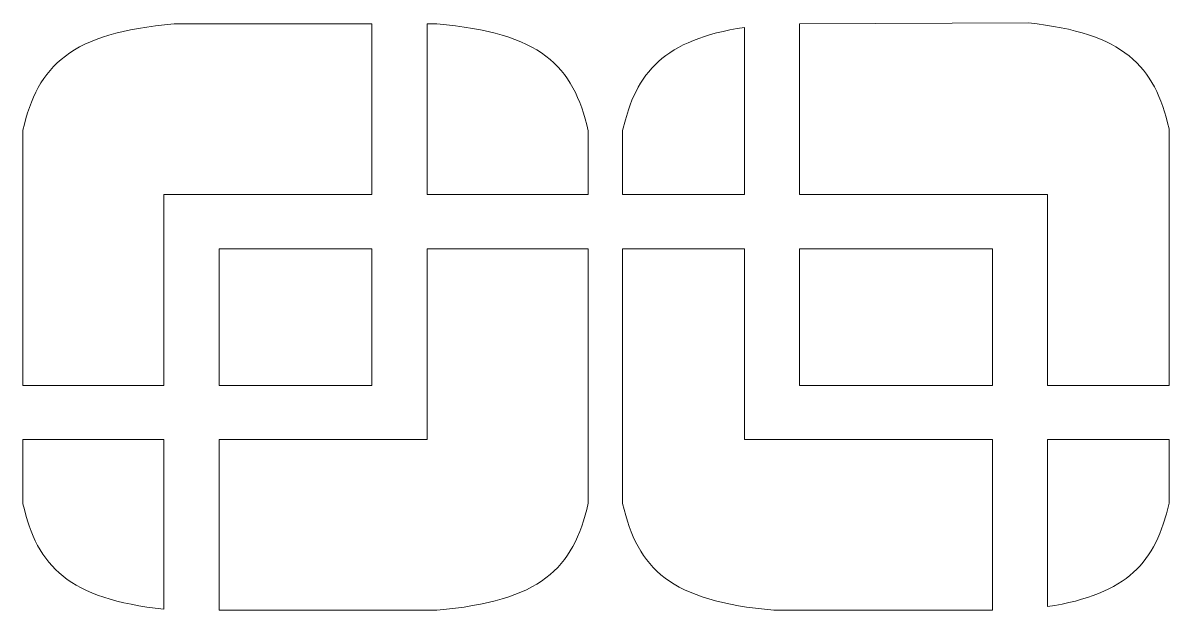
# Model space of a CAD drawing. Header units: millimetres. Extents: x -1200 to 1200, y -590 to 590.
# Drawn here: x -731 to -163, y -299 to -8 of the extents above; entities that cross this region are included whole.
import ezdxf

# ---------------------------------------------------------------- set-up
doc = ezdxf.new("R2010")
doc.units = ezdxf.units.MM
doc.header["$MEASUREMENT"] = 0
doc.layers.add('Layer 1', color=7, linetype='Continuous')

msp = doc.modelspace()

# ---------------------------------------------------------------- linework, layer by layer
at = {"layer": 'Layer 1', "color": 250, "lineweight": 20}
for points, knots in [([(-731.4806, -187.7579), (-731.4806, -187.7579), (-731.4806, -61.0285), (-731.4806, -61.0285), (-731.4806, -61.0285), (-730.7536, -58.0522), (-730.7536, -58.0522), (-730.7536, -58.0522), (-730.0032, -55.148), (-730.0032, -55.148), (-730.0032, -55.148), (-729.1355, -52.3638), (-729.1355, -52.3638), (-729.1355, -52.3638), (-728.2209, -49.6516), (-728.2209, -49.6516), (-728.2209, -49.6516), (-727.236, -47.0354), (-727.236, -47.0354), (-727.236, -47.0354), (-726.1807, -44.5152), (-726.1807, -44.5152), (-726.1807, -44.5152), (-725.0551, -42.091), (-725.0551, -42.091), (-725.0551, -42.091), (-723.8356, -39.7389), (-723.8356, -39.7389), (-723.8356, -39.7389), (-722.5224, -37.4827), (-722.5224, -37.4827), (-722.5224, -37.4827), (-721.1153, -35.3225), (-721.1153, -35.3225), (-721.1153, -35.3225), (-719.6145, -33.2584), (-719.6145, -33.2584), (-719.6145, -33.2584), (-717.9964, -31.2662), (-717.9964, -31.2662), (-717.9964, -31.2662), (-716.2844, -29.3461), (-716.2844, -29.3461), (-716.2844, -29.3461), (-714.4319, -27.522), (-714.4319, -27.522), (-714.4319, -27.522), (-712.4854, -25.7938), (-712.4854, -25.7938), (-712.4854, -25.7938), (-710.3983, -24.1377), (-710.3983, -24.1377), (-710.3983, -24.1377), (-708.1939, -22.5536), (-708.1939, -22.5536), (-708.1939, -22.5536), (-705.8723, -21.0655), (-705.8723, -21.0655), (-705.8723, -21.0655), (-703.3865, -19.6494), (-703.3865, -19.6494), (-703.3865, -19.6494), (-700.76, -18.3293), (-700.76, -18.3293), (-700.76, -18.3293), (-697.9928, -17.0572), (-697.9928, -17.0572), (-697.9928, -17.0572), (-695.0849, -15.8811), (-695.0849, -15.8811), (-695.0849, -15.8811), (-691.9895, -14.825), (-691.9895, -14.825), (-691.9895, -14.825), (-688.7532, -13.7689), (-688.7532, -13.7689), (-688.7532, -13.7689), (-685.3529, -12.8088), (-685.3529, -12.8088), (-685.3529, -12.8088), (-681.7649, -11.9448), (-681.7649, -11.9448), (-681.7649, -11.9448), (-678.0128, -11.1527), (-678.0128, -11.1527), (-678.0128, -11.1527), (-674.073, -10.4087), (-674.073, -10.4087), (-674.073, -10.4087), (-669.9692, -9.7606), (-669.9692, -9.7606), (-669.9692, -9.7606), (-665.6542, -9.1846), (-665.6542, -9.1846), (-665.6542, -9.1846), (-661.1282, -8.6566), (-661.1282, -8.6566), (-661.1282, -8.6566), (-656.4381, -8.2245), (-656.4381, -8.2245), (-656.4381, -8.2245), (-558.2731, -8.2245), (-558.2731, -8.2245), (-558.2731, -8.2245), (-558.2731, -92.9268), (-558.2731, -92.9268), (-558.2731, -92.9268), (-661.48, -92.9268), (-661.48, -92.9268), (-661.48, -92.9268), (-661.48, -187.7579), (-661.48, -187.7579), (-661.48, -187.7579), (-731.4806, -187.7579), (-731.4806, -187.7579)], [0, 0, 0, 0, 0.02631579, 0.02631579, 0.02631579, 0.05263158, 0.05263158, 0.05263158, 0.07894737, 0.07894737, 0.07894737, 0.10526316, 0.10526316, 0.10526316, 0.13157895, 0.13157895, 0.13157895, 0.15789474, 0.15789474, 0.15789474, 0.18421053, 0.18421053, 0.18421053, 0.21052632, 0.21052632, 0.21052632, 0.23684211, 0.23684211, 0.23684211, 0.26315789, 0.26315789, 0.26315789, 0.28947368, 0.28947368, 0.28947368, 0.31578947, 0.31578947, 0.31578947, 0.34210526, 0.34210526, 0.34210526, 0.36842105, 0.36842105, 0.36842105, 0.39473684, 0.39473684, 0.39473684, 0.42105263, 0.42105263, 0.42105263, 0.44736842, 0.44736842, 0.44736842, 0.47368421, 0.47368421, 0.47368421, 0.5, 0.5, 0.5, 0.52631579, 0.52631579, 0.52631579, 0.55263158, 0.55263158, 0.55263158, 0.57894737, 0.57894737, 0.57894737, 0.60526316, 0.60526316, 0.60526316, 0.63157895, 0.63157895, 0.63157895, 0.65789474, 0.65789474, 0.65789474, 0.68421053, 0.68421053, 0.68421053, 0.71052632, 0.71052632, 0.71052632, 0.73684211, 0.73684211, 0.73684211, 0.76315789, 0.76315789, 0.76315789, 0.78947368, 0.78947368, 0.78947368, 0.81578947, 0.81578947, 0.81578947, 0.84210526, 0.84210526, 0.84210526, 0.86842105, 0.86842105, 0.86842105, 0.89473684, 0.89473684, 0.89473684, 0.92105263, 0.92105263, 0.92105263, 0.94736842, 0.94736842, 0.94736842, 0.97368421, 0.97368421, 0.97368421, 1, 1, 1, 1]), ([(-525.9579, -8.2245), (-525.9579, -8.2245), (-521.2443, -8.6566), (-521.2443, -8.6566), (-521.2443, -8.6566), (-516.7183, -9.1846), (-516.7183, -9.1846), (-516.7183, -9.1846), (-512.4033, -9.7606), (-512.4033, -9.7606), (-512.4033, -9.7606), (-508.276, -10.4327), (-508.276, -10.4327), (-508.276, -10.4327), (-504.3128, -11.1527), (-504.3128, -11.1527), (-504.3128, -11.1527), (-500.5607, -11.9448), (-500.5607, -11.9448), (-500.5607, -11.9448), (-496.9727, -12.8328), (-496.9727, -12.8328), (-496.9727, -12.8328), (-493.5724, -13.7929), (-493.5724, -13.7929), (-493.5724, -13.7929), (-490.3127, -14.825), (-490.3127, -14.825), (-490.3127, -14.825), (-487.2406, -15.9291), (-487.2406, -15.9291), (-487.2406, -15.9291), (-484.3093, -17.1052), (-484.3093, -17.1052), (-484.3093, -17.1052), (-481.5421, -18.3533), (-481.5421, -18.3533), (-481.5421, -18.3533), (-478.9157, -19.6974), (-478.9157, -19.6974), (-478.9157, -19.6974), (-476.4298, -21.1135), (-476.4298, -21.1135), (-476.4298, -21.1135), (-474.1082, -22.6256), (-474.1082, -22.6256), (-474.1082, -22.6256), (-471.9038, -24.1857), (-471.9038, -24.1857), (-471.9038, -24.1857), (-469.8168, -25.8658), (-469.8168, -25.8658), (-469.8168, -25.8658), (-467.8703, -27.594), (-467.8703, -27.594), (-467.8703, -27.594), (-466.0177, -29.4421), (-466.0177, -29.4421), (-466.0177, -29.4421), (-464.3058, -31.3622), (-464.3058, -31.3622), (-464.3058, -31.3622), (-462.6877, -33.3544), (-462.6877, -33.3544), (-462.6877, -33.3544), (-461.1868, -35.4425), (-461.1868, -35.4425), (-461.1868, -35.4425), (-459.7798, -37.6267), (-459.7798, -37.6267), (-459.7798, -37.6267), (-458.4665, -39.8829), (-458.4665, -39.8829), (-458.4665, -39.8829), (-457.2471, -42.2351), (-457.2471, -42.2351), (-457.2471, -42.2351), (-456.1214, -44.6833), (-456.1214, -44.6833), (-456.1214, -44.6833), (-455.0662, -47.2034), (-455.0662, -47.2034), (-455.0662, -47.2034), (-454.1047, -49.8436), (-454.1047, -49.8436), (-454.1047, -49.8436), (-453.1901, -52.5558), (-453.1901, -52.5558), (-453.1901, -52.5558), (-452.3459, -55.364), (-452.3459, -55.364), (-452.3459, -55.364), (-451.572, -58.2683), (-451.572, -58.2683), (-451.572, -58.2683), (-450.845, -61.2685), (-450.845, -61.2685), (-450.845, -61.2685), (-450.845, -92.9268), (-450.845, -92.9268), (-450.845, -92.9268), (-530.8591, -92.9268), (-530.8591, -92.9268), (-530.8591, -92.9268), (-530.8591, -8.2245), (-530.8591, -8.2245), (-530.8591, -8.2245), (-525.9579, -8.2245), (-525.9579, -8.2245)], [0, 0, 0, 0, 0.02777778, 0.02777778, 0.02777778, 0.05555556, 0.05555556, 0.05555556, 0.08333333, 0.08333333, 0.08333333, 0.11111111, 0.11111111, 0.11111111, 0.13888889, 0.13888889, 0.13888889, 0.16666667, 0.16666667, 0.16666667, 0.19444444, 0.19444444, 0.19444444, 0.22222222, 0.22222222, 0.22222222, 0.25, 0.25, 0.25, 0.27777778, 0.27777778, 0.27777778, 0.30555556, 0.30555556, 0.30555556, 0.33333333, 0.33333333, 0.33333333, 0.36111111, 0.36111111, 0.36111111, 0.38888889, 0.38888889, 0.38888889, 0.41666667, 0.41666667, 0.41666667, 0.44444444, 0.44444444, 0.44444444, 0.47222222, 0.47222222, 0.47222222, 0.5, 0.5, 0.5, 0.52777778, 0.52777778, 0.52777778, 0.55555556, 0.55555556, 0.55555556, 0.58333333, 0.58333333, 0.58333333, 0.61111111, 0.61111111, 0.61111111, 0.63888889, 0.63888889, 0.63888889, 0.66666667, 0.66666667, 0.66666667, 0.69444444, 0.69444444, 0.69444444, 0.72222222, 0.72222222, 0.72222222, 0.75, 0.75, 0.75, 0.77777778, 0.77777778, 0.77777778, 0.80555556, 0.80555556, 0.80555556, 0.83333333, 0.83333333, 0.83333333, 0.86111111, 0.86111111, 0.86111111, 0.88888889, 0.88888889, 0.88888889, 0.91666667, 0.91666667, 0.91666667, 0.94444444, 0.94444444, 0.94444444, 0.97222222, 0.97222222, 0.97222222, 1, 1, 1, 1]), ([(-433.7728, -92.9268), (-433.7728, -92.9268), (-433.7728, -61.1005), (-433.7728, -61.1005), (-433.7728, -61.1005), (-432.4362, -55.7961), (-432.4362, -55.7961), (-432.4362, -55.7961), (-430.9119, -50.8277), (-430.9119, -50.8277), (-430.9119, -50.8277), (-430.0442, -48.4275), (-430.0442, -48.4275), (-430.0442, -48.4275), (-429.1531, -46.0994), (-429.1531, -46.0994), (-429.1531, -46.0994), (-428.1682, -43.8672), (-428.1682, -43.8672), (-428.1682, -43.8672), (-427.1363, -41.707), (-427.1363, -41.707), (-427.1363, -41.707), (-426.0341, -39.5949), (-426.0341, -39.5949), (-426.0341, -39.5949), (-424.8381, -37.5787), (-424.8381, -37.5787), (-424.8381, -37.5787), (-423.5718, -35.6346), (-423.5718, -35.6346), (-423.5718, -35.6346), (-422.2351, -33.7384), (-422.2351, -33.7384), (-422.2351, -33.7384), (-420.828, -31.9383), (-420.828, -31.9383), (-420.828, -31.9383), (-419.3038, -30.1861), (-419.3038, -30.1861), (-419.3038, -30.1861), (-417.7091, -28.506), (-417.7091, -28.506), (-417.7091, -28.506), (-416.0206, -26.8979), (-416.0206, -26.8979), (-416.0206, -26.8979), (-414.2384, -25.3618), (-414.2384, -25.3618), (-414.2384, -25.3618), (-412.3389, -23.8977), (-412.3389, -23.8977), (-412.3389, -23.8977), (-410.3455, -22.4816), (-410.3455, -22.4816), (-410.3455, -22.4816), (-408.235, -21.1375), (-408.235, -21.1375), (-408.235, -21.1375), (-406.0306, -19.8654), (-406.0306, -19.8654), (-406.0306, -19.8654), (-403.6855, -18.6413), (-403.6855, -18.6413), (-403.6855, -18.6413), (-401.2466, -17.5132), (-401.2466, -17.5132), (-401.2466, -17.5132), (-398.6671, -16.4091), (-398.6671, -16.4091), (-398.6671, -16.4091), (-395.9936, -15.4011), (-395.9936, -15.4011), (-395.9936, -15.4011), (-393.1561, -14.441), (-393.1561, -14.441), (-393.1561, -14.441), (-390.2013, -13.5289), (-390.2013, -13.5289), (-390.2013, -13.5289), (-387.1058, -12.6888), (-387.1058, -12.6888), (-387.1058, -12.6888), (-383.8931, -11.9208), (-383.8931, -11.9208), (-383.8931, -11.9208), (-380.5161, -11.2007), (-380.5161, -11.2007), (-380.5161, -11.2007), (-376.9985, -10.5287), (-376.9985, -10.5287), (-376.9985, -10.5287), (-373.3168, -9.9286), (-373.3168, -9.9286), (-373.3168, -9.9286), (-373.3168, -92.9268), (-373.3168, -92.9268), (-373.3168, -92.9268), (-433.7728, -92.9268), (-433.7728, -92.9268)], [0, 0, 0, 0, 0.03030303, 0.03030303, 0.03030303, 0.06060606, 0.06060606, 0.06060606, 0.09090909, 0.09090909, 0.09090909, 0.12121212, 0.12121212, 0.12121212, 0.15151515, 0.15151515, 0.15151515, 0.18181818, 0.18181818, 0.18181818, 0.21212121, 0.21212121, 0.21212121, 0.24242424, 0.24242424, 0.24242424, 0.27272727, 0.27272727, 0.27272727, 0.3030303, 0.3030303, 0.3030303, 0.33333333, 0.33333333, 0.33333333, 0.36363636, 0.36363636, 0.36363636, 0.39393939, 0.39393939, 0.39393939, 0.42424242, 0.42424242, 0.42424242, 0.45454545, 0.45454545, 0.45454545, 0.48484848, 0.48484848, 0.48484848, 0.51515152, 0.51515152, 0.51515152, 0.54545455, 0.54545455, 0.54545455, 0.57575758, 0.57575758, 0.57575758, 0.60606061, 0.60606061, 0.60606061, 0.63636364, 0.63636364, 0.63636364, 0.66666667, 0.66666667, 0.66666667, 0.6969697, 0.6969697, 0.6969697, 0.72727273, 0.72727273, 0.72727273, 0.75757576, 0.75757576, 0.75757576, 0.78787879, 0.78787879, 0.78787879, 0.81818182, 0.81818182, 0.81818182, 0.84848485, 0.84848485, 0.84848485, 0.87878788, 0.87878788, 0.87878788, 0.90909091, 0.90909091, 0.90909091, 0.93939394, 0.93939394, 0.93939394, 0.96969697, 0.96969697, 0.96969697, 1, 1, 1, 1]), ([(-232.3307, -7.6965), (-232.3307, -7.6965), (-227.9923, -8.2005), (-227.9923, -8.2005), (-227.9923, -8.2005), (-223.818, -8.7766), (-223.818, -8.7766), (-223.818, -8.7766), (-219.8548, -9.4246), (-219.8548, -9.4246), (-219.8548, -9.4246), (-216.0558, -10.1207), (-216.0558, -10.1207), (-216.0558, -10.1207), (-212.4209, -10.8887), (-212.4209, -10.8887), (-212.4209, -10.8887), (-208.9502, -11.7288), (-208.9502, -11.7288), (-208.9502, -11.7288), (-205.6202, -12.6409), (-205.6202, -12.6409), (-205.6202, -12.6409), (-202.4778, -13.6249), (-202.4778, -13.6249), (-202.4778, -13.6249), (-199.4761, -14.681), (-199.4761, -14.681), (-199.4761, -14.681), (-196.6151, -15.8091), (-196.6151, -15.8091), (-196.6151, -15.8091), (-193.9183, -17.0092), (-193.9183, -17.0092), (-193.9183, -17.0092), (-191.3387, -18.2813), (-191.3387, -18.2813), (-191.3387, -18.2813), (-188.8998, -19.6253), (-188.8998, -19.6253), (-188.8998, -19.6253), (-186.6016, -21.0415), (-186.6016, -21.0415), (-186.6016, -21.0415), (-184.4207, -22.5296), (-184.4207, -22.5296), (-184.4207, -22.5296), (-182.3805, -24.1137), (-182.3805, -24.1137), (-182.3805, -24.1137), (-180.4341, -25.7458), (-180.4341, -25.7458), (-180.4341, -25.7458), (-178.6049, -27.474), (-178.6049, -27.474), (-178.6049, -27.474), (-176.893, -29.2741), (-176.893, -29.2741), (-176.893, -29.2741), (-175.2749, -31.1703), (-175.2749, -31.1703), (-175.2749, -31.1703), (-173.7506, -33.1384), (-173.7506, -33.1384), (-173.7506, -33.1384), (-172.3436, -35.1785), (-172.3436, -35.1785), (-172.3436, -35.1785), (-171.0303, -37.2907), (-171.0303, -37.2907), (-171.0303, -37.2907), (-169.7874, -39.5229), (-169.7874, -39.5229), (-169.7874, -39.5229), (-168.6383, -41.827), (-168.6383, -41.827), (-168.6383, -41.827), (-167.5596, -44.1792), (-167.5596, -44.1792), (-167.5596, -44.1792), (-166.5512, -46.6514), (-166.5512, -46.6514), (-166.5512, -46.6514), (-165.6131, -49.1956), (-165.6131, -49.1956), (-165.6131, -49.1956), (-164.769, -51.8358), (-164.769, -51.8358), (-164.769, -51.8358), (-163.9482, -54.548), (-163.9482, -54.548), (-163.9482, -54.548), (-163.2212, -57.3562), (-163.2212, -57.3562), (-163.2212, -57.3562), (-162.5177, -60.2604), (-162.5177, -60.2604), (-162.5177, -60.2604), (-162.5177, -99.7673), (-162.5177, -99.7673), (-162.5177, -99.7673), (-162.5177, -187.7579), (-162.5177, -187.7579), (-162.5177, -187.7579), (-222.8331, -187.7579), (-222.8331, -187.7579), (-222.8331, -187.7579), (-222.8331, -92.9268), (-222.8331, -92.9268), (-222.8331, -92.9268), (-345.9028, -92.9268), (-345.9028, -92.9268), (-345.9028, -92.9268), (-345.9028, -8.2245), (-345.9028, -8.2245), (-345.9028, -8.2245), (-232.3307, -7.6965), (-232.3307, -7.6965)], [0, 0, 0, 0, 0.02564103, 0.02564103, 0.02564103, 0.05128205, 0.05128205, 0.05128205, 0.07692308, 0.07692308, 0.07692308, 0.1025641, 0.1025641, 0.1025641, 0.12820513, 0.12820513, 0.12820513, 0.15384615, 0.15384615, 0.15384615, 0.17948718, 0.17948718, 0.17948718, 0.20512821, 0.20512821, 0.20512821, 0.23076923, 0.23076923, 0.23076923, 0.25641026, 0.25641026, 0.25641026, 0.28205128, 0.28205128, 0.28205128, 0.30769231, 0.30769231, 0.30769231, 0.33333333, 0.33333333, 0.33333333, 0.35897436, 0.35897436, 0.35897436, 0.38461538, 0.38461538, 0.38461538, 0.41025641, 0.41025641, 0.41025641, 0.43589744, 0.43589744, 0.43589744, 0.46153846, 0.46153846, 0.46153846, 0.48717949, 0.48717949, 0.48717949, 0.51282051, 0.51282051, 0.51282051, 0.53846154, 0.53846154, 0.53846154, 0.56410256, 0.56410256, 0.56410256, 0.58974359, 0.58974359, 0.58974359, 0.61538462, 0.61538462, 0.61538462, 0.64102564, 0.64102564, 0.64102564, 0.66666667, 0.66666667, 0.66666667, 0.69230769, 0.69230769, 0.69230769, 0.71794872, 0.71794872, 0.71794872, 0.74358974, 0.74358974, 0.74358974, 0.76923077, 0.76923077, 0.76923077, 0.79487179, 0.79487179, 0.79487179, 0.82051282, 0.82051282, 0.82051282, 0.84615385, 0.84615385, 0.84615385, 0.87179487, 0.87179487, 0.87179487, 0.8974359, 0.8974359, 0.8974359, 0.92307692, 0.92307692, 0.92307692, 0.94871795, 0.94871795, 0.94871795, 0.97435897, 0.97435897, 0.97435897, 1, 1, 1, 1]), ([(-634.066, -187.7579), (-634.066, -187.7579), (-634.066, -119.8568), (-634.066, -119.8568), (-634.066, -119.8568), (-558.2731, -119.8568), (-558.2731, -119.8568), (-558.2731, -119.8568), (-558.2731, -187.7579), (-558.2731, -187.7579), (-558.2731, -187.7579), (-634.066, -187.7579), (-634.066, -187.7579)], [0, 0, 0, 0, 0.25, 0.25, 0.25, 0.5, 0.5, 0.5, 0.75, 0.75, 0.75, 1, 1, 1, 1]), ([(-450.8216, -119.8568), (-450.8216, -119.8568), (-450.8216, -207.8474), (-450.8216, -207.8474), (-450.8216, -207.8474), (-450.845, -207.8474), (-450.845, -207.8474), (-450.845, -207.8474), (-450.845, -246.3463), (-450.845, -246.3463), (-450.845, -246.3463), (-451.572, -249.3465), (-451.572, -249.3465), (-451.572, -249.3465), (-452.3459, -252.2507), (-452.3459, -252.2507), (-452.3459, -252.2507), (-453.1901, -255.0589), (-453.1901, -255.0589), (-453.1901, -255.0589), (-454.1047, -257.7711), (-454.1047, -257.7711), (-454.1047, -257.7711), (-455.0662, -260.4113), (-455.0662, -260.4113), (-455.0662, -260.4113), (-456.1214, -262.9315), (-456.1214, -262.9315), (-456.1214, -262.9315), (-457.2471, -265.3797), (-457.2471, -265.3797), (-457.2471, -265.3797), (-458.4665, -267.7319), (-458.4665, -267.7319), (-458.4665, -267.7319), (-459.7798, -269.988), (-459.7798, -269.988), (-459.7798, -269.988), (-461.1868, -272.1722), (-461.1868, -272.1722), (-461.1868, -272.1722), (-462.6877, -274.2604), (-462.6877, -274.2604), (-462.6877, -274.2604), (-464.3058, -276.2525), (-464.3058, -276.2525), (-464.3058, -276.2525), (-466.0177, -278.1727), (-466.0177, -278.1727), (-466.0177, -278.1727), (-467.8703, -280.0208), (-467.8703, -280.0208), (-467.8703, -280.0208), (-469.8168, -281.7489), (-469.8168, -281.7489), (-469.8168, -281.7489), (-471.9038, -283.4291), (-471.9038, -283.4291), (-471.9038, -283.4291), (-474.1082, -284.9892), (-474.1082, -284.9892), (-474.1082, -284.9892), (-476.4298, -286.5013), (-476.4298, -286.5013), (-476.4298, -286.5013), (-478.9157, -287.9174), (-478.9157, -287.9174), (-478.9157, -287.9174), (-481.5421, -289.2615), (-481.5421, -289.2615), (-481.5421, -289.2615), (-484.3093, -290.5095), (-484.3093, -290.5095), (-484.3093, -290.5095), (-487.2406, -291.6857), (-487.2406, -291.6857), (-487.2406, -291.6857), (-490.3127, -292.7897), (-490.3127, -292.7897), (-490.3127, -292.7897), (-493.5724, -293.8458), (-493.5724, -293.8458), (-493.5724, -293.8458), (-496.9727, -294.7819), (-496.9727, -294.7819), (-496.9727, -294.7819), (-500.5607, -295.6459), (-500.5607, -295.6459), (-500.5607, -295.6459), (-504.3128, -296.462), (-504.3128, -296.462), (-504.3128, -296.462), (-508.276, -297.182), (-508.276, -297.182), (-508.276, -297.182), (-512.4033, -297.8541), (-512.4033, -297.8541), (-512.4033, -297.8541), (-516.7183, -298.4302), (-516.7183, -298.4302), (-516.7183, -298.4302), (-521.2443, -298.9582), (-521.2443, -298.9582), (-521.2443, -298.9582), (-525.9579, -299.3902), (-525.9579, -299.3902), (-525.9579, -299.3902), (-527.6463, -299.3902), (-527.6463, -299.3902), (-527.6463, -299.3902), (-529.3348, -299.3902), (-529.3348, -299.3902), (-529.3348, -299.3902), (-531.0233, -299.3902), (-531.0233, -299.3902), (-531.0233, -299.3902), (-532.7117, -299.3902), (-532.7117, -299.3902), (-532.7117, -299.3902), (-534.4002, -299.3902), (-534.4002, -299.3902), (-534.4002, -299.3902), (-536.0887, -299.3902), (-536.0887, -299.3902), (-536.0887, -299.3902), (-537.7771, -299.3902), (-537.7771, -299.3902), (-537.7771, -299.3902), (-539.4655, -299.3902), (-539.4655, -299.3902), (-539.4655, -299.3902), (-541.154, -299.3902), (-541.154, -299.3902), (-541.154, -299.3902), (-542.8425, -299.3902), (-542.8425, -299.3902), (-542.8425, -299.3902), (-544.5309, -299.3902), (-544.5309, -299.3902), (-544.5309, -299.3902), (-546.2194, -299.3902), (-546.2194, -299.3902), (-546.2194, -299.3902), (-547.9079, -299.3902), (-547.9079, -299.3902), (-547.9079, -299.3902), (-549.5963, -299.3902), (-549.5963, -299.3902), (-549.5963, -299.3902), (-551.2847, -299.3902), (-551.2847, -299.3902), (-551.2847, -299.3902), (-552.9732, -299.3902), (-552.9732, -299.3902), (-552.9732, -299.3902), (-554.6617, -299.3902), (-554.6617, -299.3902), (-554.6617, -299.3902), (-556.3501, -299.3902), (-556.3501, -299.3902), (-556.3501, -299.3902), (-558.0386, -299.3902), (-558.0386, -299.3902), (-558.0386, -299.3902), (-559.727, -299.3902), (-559.727, -299.3902), (-559.727, -299.3902), (-561.4155, -299.3902), (-561.4155, -299.3902), (-561.4155, -299.3902), (-563.1039, -299.3902), (-563.1039, -299.3902), (-563.1039, -299.3902), (-564.7924, -299.3902), (-564.7924, -299.3902), (-564.7924, -299.3902), (-566.5043, -299.3902), (-566.5043, -299.3902), (-566.5043, -299.3902), (-568.1928, -299.3902), (-568.1928, -299.3902), (-568.1928, -299.3902), (-569.8812, -299.3902), (-569.8812, -299.3902), (-569.8812, -299.3902), (-571.5697, -299.3902), (-571.5697, -299.3902), (-571.5697, -299.3902), (-573.2581, -299.3902), (-573.2581, -299.3902), (-573.2581, -299.3902), (-574.9466, -299.3902), (-574.9466, -299.3902), (-574.9466, -299.3902), (-576.635, -299.3902), (-576.635, -299.3902), (-576.635, -299.3902), (-578.3235, -299.3902), (-578.3235, -299.3902), (-578.3235, -299.3902), (-580.0119, -299.3902), (-580.0119, -299.3902), (-580.0119, -299.3902), (-581.7004, -299.3902), (-581.7004, -299.3902), (-581.7004, -299.3902), (-583.3889, -299.3902), (-583.3889, -299.3902), (-583.3889, -299.3902), (-585.0773, -299.3902), (-585.0773, -299.3902), (-585.0773, -299.3902), (-586.7658, -299.3902), (-586.7658, -299.3902), (-586.7658, -299.3902), (-588.4542, -299.3902), (-588.4542, -299.3902), (-588.4542, -299.3902), (-590.1427, -299.3902), (-590.1427, -299.3902), (-590.1427, -299.3902), (-591.8311, -299.3902), (-591.8311, -299.3902), (-591.8311, -299.3902), (-593.5196, -299.3902), (-593.5196, -299.3902), (-593.5196, -299.3902), (-595.2081, -299.3902), (-595.2081, -299.3902), (-595.2081, -299.3902), (-596.8965, -299.3902), (-596.8965, -299.3902), (-596.8965, -299.3902), (-598.5849, -299.3902), (-598.5849, -299.3902), (-598.5849, -299.3902), (-600.2734, -299.3902), (-600.2734, -299.3902), (-600.2734, -299.3902), (-601.9619, -299.3902), (-601.9619, -299.3902), (-601.9619, -299.3902), (-603.6503, -299.3902), (-603.6503, -299.3902), (-603.6503, -299.3902), (-605.3388, -299.3902), (-605.3388, -299.3902), (-605.3388, -299.3902), (-607.0273, -299.3902), (-607.0273, -299.3902), (-607.0273, -299.3902), (-608.7157, -299.3902), (-608.7157, -299.3902), (-608.7157, -299.3902), (-610.4041, -299.3902), (-610.4041, -299.3902), (-610.4041, -299.3902), (-612.0926, -299.3902), (-612.0926, -299.3902), (-612.0926, -299.3902), (-613.7811, -299.3902), (-613.7811, -299.3902), (-613.7811, -299.3902), (-615.4695, -299.3902), (-615.4695, -299.3902), (-615.4695, -299.3902), (-617.158, -299.3902), (-617.158, -299.3902), (-617.158, -299.3902), (-618.8465, -299.3902), (-618.8465, -299.3902), (-618.8465, -299.3902), (-620.5349, -299.3902), (-620.5349, -299.3902), (-620.5349, -299.3902), (-622.2233, -299.3902), (-622.2233, -299.3902), (-622.2233, -299.3902), (-623.9118, -299.3902), (-623.9118, -299.3902), (-623.9118, -299.3902), (-625.6003, -299.3902), (-625.6003, -299.3902), (-625.6003, -299.3902), (-627.3122, -299.3902), (-627.3122, -299.3902), (-627.3122, -299.3902), (-629.0006, -299.3902), (-629.0006, -299.3902), (-629.0006, -299.3902), (-630.6891, -299.3902), (-630.6891, -299.3902), (-630.6891, -299.3902), (-632.3776, -299.3902), (-632.3776, -299.3902), (-632.3776, -299.3902), (-634.066, -299.3902), (-634.066, -299.3902), (-634.066, -299.3902), (-634.066, -214.6879), (-634.066, -214.6879), (-634.066, -214.6879), (-530.8591, -214.6879), (-530.8591, -214.6879), (-530.8591, -214.6879), (-530.8591, -119.8568), (-530.8591, -119.8568), (-530.8591, -119.8568), (-450.8216, -119.8568), (-450.8216, -119.8568)], [0, 0, 0, 0, 0.00970874, 0.00970874, 0.00970874, 0.01941748, 0.01941748, 0.01941748, 0.02912621, 0.02912621, 0.02912621, 0.03883495, 0.03883495, 0.03883495, 0.04854369, 0.04854369, 0.04854369, 0.05825243, 0.05825243, 0.05825243, 0.06796117, 0.06796117, 0.06796117, 0.0776699, 0.0776699, 0.0776699, 0.08737864, 0.08737864, 0.08737864, 0.09708738, 0.09708738, 0.09708738, 0.10679612, 0.10679612, 0.10679612, 0.11650485, 0.11650485, 0.11650485, 0.12621359, 0.12621359, 0.12621359, 0.13592233, 0.13592233, 0.13592233, 0.14563107, 0.14563107, 0.14563107, 0.15533981, 0.15533981, 0.15533981, 0.16504854, 0.16504854, 0.16504854, 0.17475728, 0.17475728, 0.17475728, 0.18446602, 0.18446602, 0.18446602, 0.19417476, 0.19417476, 0.19417476, 0.2038835, 0.2038835, 0.2038835, 0.21359223, 0.21359223, 0.21359223, 0.22330097, 0.22330097, 0.22330097, 0.23300971, 0.23300971, 0.23300971, 0.24271845, 0.24271845, 0.24271845, 0.25242718, 0.25242718, 0.25242718, 0.26213592, 0.26213592, 0.26213592, 0.27184466, 0.27184466, 0.27184466, 0.2815534, 0.2815534, 0.2815534, 0.29126214, 0.29126214, 0.29126214, 0.30097087, 0.30097087, 0.30097087, 0.31067961, 0.31067961, 0.31067961, 0.32038835, 0.32038835, 0.32038835, 0.33009709, 0.33009709, 0.33009709, 0.33980583, 0.33980583, 0.33980583, 0.34951456, 0.34951456, 0.34951456, 0.3592233, 0.3592233, 0.3592233, 0.36893204, 0.36893204, 0.36893204, 0.37864078, 0.37864078, 0.37864078, 0.38834951, 0.38834951, 0.38834951, 0.39805825, 0.39805825, 0.39805825, 0.40776699, 0.40776699, 0.40776699, 0.41747573, 0.41747573, 0.41747573, 0.42718447, 0.42718447, 0.42718447, 0.4368932, 0.4368932, 0.4368932, 0.44660194, 0.44660194, 0.44660194, 0.45631068, 0.45631068, 0.45631068, 0.46601942, 0.46601942, 0.46601942, 0.47572816, 0.47572816, 0.47572816, 0.48543689, 0.48543689, 0.48543689, 0.49514563, 0.49514563, 0.49514563, 0.50485437, 0.50485437, 0.50485437, 0.51456311, 0.51456311, 0.51456311, 0.52427184, 0.52427184, 0.52427184, 0.53398058, 0.53398058, 0.53398058, 0.54368932, 0.54368932, 0.54368932, 0.55339806, 0.55339806, 0.55339806, 0.5631068, 0.5631068, 0.5631068, 0.57281553, 0.57281553, 0.57281553, 0.58252427, 0.58252427, 0.58252427, 0.59223301, 0.59223301, 0.59223301, 0.60194175, 0.60194175, 0.60194175, 0.61165049, 0.61165049, 0.61165049, 0.62135922, 0.62135922, 0.62135922, 0.63106796, 0.63106796, 0.63106796, 0.6407767, 0.6407767, 0.6407767, 0.65048544, 0.65048544, 0.65048544, 0.66019417, 0.66019417, 0.66019417, 0.66990291, 0.66990291, 0.66990291, 0.67961165, 0.67961165, 0.67961165, 0.68932039, 0.68932039, 0.68932039, 0.69902913, 0.69902913, 0.69902913, 0.70873786, 0.70873786, 0.70873786, 0.7184466, 0.7184466, 0.7184466, 0.72815534, 0.72815534, 0.72815534, 0.73786408, 0.73786408, 0.73786408, 0.74757282, 0.74757282, 0.74757282, 0.75728155, 0.75728155, 0.75728155, 0.76699029, 0.76699029, 0.76699029, 0.77669903, 0.77669903, 0.77669903, 0.78640777, 0.78640777, 0.78640777, 0.7961165, 0.7961165, 0.7961165, 0.80582524, 0.80582524, 0.80582524, 0.81553398, 0.81553398, 0.81553398, 0.82524272, 0.82524272, 0.82524272, 0.83495146, 0.83495146, 0.83495146, 0.84466019, 0.84466019, 0.84466019, 0.85436893, 0.85436893, 0.85436893, 0.86407767, 0.86407767, 0.86407767, 0.87378641, 0.87378641, 0.87378641, 0.88349515, 0.88349515, 0.88349515, 0.89320388, 0.89320388, 0.89320388, 0.90291262, 0.90291262, 0.90291262, 0.91262136, 0.91262136, 0.91262136, 0.9223301, 0.9223301, 0.9223301, 0.93203883, 0.93203883, 0.93203883, 0.94174757, 0.94174757, 0.94174757, 0.95145631, 0.95145631, 0.95145631, 0.96116505, 0.96116505, 0.96116505, 0.97087379, 0.97087379, 0.97087379, 0.98058252, 0.98058252, 0.98058252, 0.99029126, 0.99029126, 0.99029126, 1, 1, 1, 1]), ([(-258.1734, -299.3902), (-258.1734, -299.3902), (-298.6729, -299.3902), (-298.6729, -299.3902), (-298.6729, -299.3902), (-358.6835, -299.3902), (-358.6835, -299.3902), (-358.6835, -299.3902), (-363.3971, -298.9582), (-363.3971, -298.9582), (-363.3971, -298.9582), (-367.8996, -298.4302), (-367.8996, -298.4302), (-367.8996, -298.4302), (-372.2146, -297.8541), (-372.2146, -297.8541), (-372.2146, -297.8541), (-376.3419, -297.206), (-376.3419, -297.206), (-376.3419, -297.206), (-380.2817, -296.462), (-380.2817, -296.462), (-380.2817, -296.462), (-384.0338, -295.6699), (-384.0338, -295.6699), (-384.0338, -295.6699), (-387.6217, -294.7819), (-387.6217, -294.7819), (-387.6217, -294.7819), (-391.0455, -293.8458), (-391.0455, -293.8458), (-391.0455, -293.8458), (-394.2817, -292.8137), (-394.2817, -292.8137), (-394.2817, -292.8137), (-397.3538, -291.7097), (-397.3538, -291.7097), (-397.3538, -291.7097), (-400.2852, -290.5335), (-400.2852, -290.5335), (-400.2852, -290.5335), (-403.0523, -289.2855), (-403.0523, -289.2855), (-403.0523, -289.2855), (-405.6788, -287.9414), (-405.6788, -287.9414), (-405.6788, -287.9414), (-408.1412, -286.5253), (-408.1412, -286.5253), (-408.1412, -286.5253), (-410.4863, -285.0372), (-410.4863, -285.0372), (-410.4863, -285.0372), (-412.6906, -283.4531), (-412.6906, -283.4531), (-412.6906, -283.4531), (-414.7777, -281.7969), (-414.7777, -281.7969), (-414.7777, -281.7969), (-416.7241, -280.0688), (-416.7241, -280.0688), (-416.7241, -280.0688), (-418.5768, -278.2447), (-418.5768, -278.2447), (-418.5768, -278.2447), (-420.2887, -276.3245), (-420.2887, -276.3245), (-420.2887, -276.3245), (-421.9068, -274.3324), (-421.9068, -274.3324), (-421.9068, -274.3324), (-423.4076, -272.2442), (-423.4076, -272.2442), (-423.4076, -272.2442), (-424.8147, -270.084), (-424.8147, -270.084), (-424.8147, -270.084), (-426.1279, -267.8279), (-426.1279, -267.8279), (-426.1279, -267.8279), (-427.3474, -265.4757), (-427.3474, -265.4757), (-427.3474, -265.4757), (-428.4965, -263.0515), (-428.4965, -263.0515), (-428.4965, -263.0515), (-429.5517, -260.5313), (-429.5517, -260.5313), (-429.5517, -260.5313), (-430.5132, -257.8911), (-430.5132, -257.8911), (-430.5132, -257.8911), (-431.4278, -255.2029), (-431.4278, -255.2029), (-431.4278, -255.2029), (-432.272, -252.3947), (-432.272, -252.3947), (-432.272, -252.3947), (-433.0459, -249.4905), (-433.0459, -249.4905), (-433.0459, -249.4905), (-433.7728, -246.5143), (-433.7728, -246.5143), (-433.7728, -246.5143), (-433.7728, -119.8568), (-433.7728, -119.8568), (-433.7728, -119.8568), (-373.3168, -119.8568), (-373.3168, -119.8568), (-373.3168, -119.8568), (-373.3168, -214.6879), (-373.3168, -214.6879), (-373.3168, -214.6879), (-250.2471, -214.6879), (-250.2471, -214.6879), (-250.2471, -214.6879), (-250.2471, -299.3902), (-250.2471, -299.3902), (-250.2471, -299.3902), (-250.3643, -299.3902), (-250.3643, -299.3902), (-250.3643, -299.3902), (-250.4815, -299.3902), (-250.4815, -299.3902), (-250.4815, -299.3902), (-250.6223, -299.3902), (-250.6223, -299.3902), (-250.6223, -299.3902), (-250.7395, -299.3902), (-250.7395, -299.3902), (-250.7395, -299.3902), (-250.8568, -299.3902), (-250.8568, -299.3902), (-250.8568, -299.3902), (-250.974, -299.3902), (-250.974, -299.3902), (-250.974, -299.3902), (-251.1147, -299.3902), (-251.1147, -299.3902), (-251.1147, -299.3902), (-251.232, -299.3902), (-251.232, -299.3902), (-251.232, -299.3902), (-251.3493, -299.3902), (-251.3493, -299.3902), (-251.3493, -299.3902), (-251.4899, -299.3902), (-251.4899, -299.3902), (-251.4899, -299.3902), (-251.6072, -299.3902), (-251.6072, -299.3902), (-251.6072, -299.3902), (-251.7244, -299.3902), (-251.7244, -299.3902), (-251.7244, -299.3902), (-251.8417, -299.3902), (-251.8417, -299.3902), (-251.8417, -299.3902), (-251.9824, -299.3902), (-251.9824, -299.3902), (-251.9824, -299.3902), (-252.0996, -299.3902), (-252.0996, -299.3902), (-252.0996, -299.3902), (-252.2169, -299.3902), (-252.2169, -299.3902), (-252.2169, -299.3902), (-252.3576, -299.3902), (-252.3576, -299.3902), (-252.3576, -299.3902), (-252.4749, -299.3902), (-252.4749, -299.3902), (-252.4749, -299.3902), (-252.5921, -299.3902), (-252.5921, -299.3902), (-252.5921, -299.3902), (-252.7094, -299.3902), (-252.7094, -299.3902), (-252.7094, -299.3902), (-252.8501, -299.3902), (-252.8501, -299.3902), (-252.8501, -299.3902), (-252.9674, -299.3902), (-252.9674, -299.3902), (-252.9674, -299.3902), (-253.0846, -299.3902), (-253.0846, -299.3902), (-253.0846, -299.3902), (-253.2253, -299.3902), (-253.2253, -299.3902), (-253.2253, -299.3902), (-253.3425, -299.3902), (-253.3425, -299.3902), (-253.3425, -299.3902), (-253.4598, -299.3902), (-253.4598, -299.3902), (-253.4598, -299.3902), (-253.5771, -299.3902), (-253.5771, -299.3902), (-253.5771, -299.3902), (-253.7177, -299.3902), (-253.7177, -299.3902), (-253.7177, -299.3902), (-253.835, -299.3902), (-253.835, -299.3902), (-253.835, -299.3902), (-253.9523, -299.3902), (-253.9523, -299.3902), (-253.9523, -299.3902), (-254.093, -299.3902), (-254.093, -299.3902), (-254.093, -299.3902), (-254.2102, -299.3902), (-254.2102, -299.3902), (-254.2102, -299.3902), (-254.3275, -299.3902), (-254.3275, -299.3902), (-254.3275, -299.3902), (-254.4447, -299.3902), (-254.4447, -299.3902), (-254.4447, -299.3902), (-254.5855, -299.3902), (-254.5855, -299.3902), (-254.5855, -299.3902), (-254.7027, -299.3902), (-254.7027, -299.3902), (-254.7027, -299.3902), (-254.8199, -299.3902), (-254.8199, -299.3902), (-254.8199, -299.3902), (-254.9607, -299.3902), (-254.9607, -299.3902), (-254.9607, -299.3902), (-255.0779, -299.3902), (-255.0779, -299.3902), (-255.0779, -299.3902), (-255.1952, -299.3902), (-255.1952, -299.3902), (-255.1952, -299.3902), (-255.3358, -299.3902), (-255.3358, -299.3902), (-255.3358, -299.3902), (-255.4531, -299.3902), (-255.4531, -299.3902), (-255.4531, -299.3902), (-255.5704, -299.3902), (-255.5704, -299.3902), (-255.5704, -299.3902), (-255.6876, -299.3902), (-255.6876, -299.3902), (-255.6876, -299.3902), (-255.8283, -299.3902), (-255.8283, -299.3902), (-255.8283, -299.3902), (-255.9456, -299.3902), (-255.9456, -299.3902), (-255.9456, -299.3902), (-256.0628, -299.3902), (-256.0628, -299.3902), (-256.0628, -299.3902), (-256.2036, -299.3902), (-256.2036, -299.3902), (-256.2036, -299.3902), (-256.3208, -299.3902), (-256.3208, -299.3902), (-256.3208, -299.3902), (-256.438, -299.3902), (-256.438, -299.3902), (-256.438, -299.3902), (-256.5553, -299.3902), (-256.5553, -299.3902), (-256.5553, -299.3902), (-256.696, -299.3902), (-256.696, -299.3902), (-256.696, -299.3902), (-256.8133, -299.3902), (-256.8133, -299.3902), (-256.8133, -299.3902), (-256.9305, -299.3902), (-256.9305, -299.3902), (-256.9305, -299.3902), (-257.0712, -299.3902), (-257.0712, -299.3902), (-257.0712, -299.3902), (-257.1885, -299.3902), (-257.1885, -299.3902), (-257.1885, -299.3902), (-257.3058, -299.3902), (-257.3058, -299.3902), (-257.3058, -299.3902), (-257.423, -299.3902), (-257.423, -299.3902), (-257.423, -299.3902), (-257.5637, -299.3902), (-257.5637, -299.3902), (-257.5637, -299.3902), (-257.6809, -299.3902), (-257.6809, -299.3902), (-257.6809, -299.3902), (-257.7982, -299.3902), (-257.7982, -299.3902), (-257.7982, -299.3902), (-257.9389, -299.3902), (-257.9389, -299.3902), (-257.9389, -299.3902), (-258.0561, -299.3902), (-258.0561, -299.3902), (-258.0561, -299.3902), (-258.1734, -299.3902), (-258.1734, -299.3902)], [0, 0, 0, 0, 0.00970874, 0.00970874, 0.00970874, 0.01941748, 0.01941748, 0.01941748, 0.02912621, 0.02912621, 0.02912621, 0.03883495, 0.03883495, 0.03883495, 0.04854369, 0.04854369, 0.04854369, 0.05825243, 0.05825243, 0.05825243, 0.06796117, 0.06796117, 0.06796117, 0.0776699, 0.0776699, 0.0776699, 0.08737864, 0.08737864, 0.08737864, 0.09708738, 0.09708738, 0.09708738, 0.10679612, 0.10679612, 0.10679612, 0.11650485, 0.11650485, 0.11650485, 0.12621359, 0.12621359, 0.12621359, 0.13592233, 0.13592233, 0.13592233, 0.14563107, 0.14563107, 0.14563107, 0.15533981, 0.15533981, 0.15533981, 0.16504854, 0.16504854, 0.16504854, 0.17475728, 0.17475728, 0.17475728, 0.18446602, 0.18446602, 0.18446602, 0.19417476, 0.19417476, 0.19417476, 0.2038835, 0.2038835, 0.2038835, 0.21359223, 0.21359223, 0.21359223, 0.22330097, 0.22330097, 0.22330097, 0.23300971, 0.23300971, 0.23300971, 0.24271845, 0.24271845, 0.24271845, 0.25242718, 0.25242718, 0.25242718, 0.26213592, 0.26213592, 0.26213592, 0.27184466, 0.27184466, 0.27184466, 0.2815534, 0.2815534, 0.2815534, 0.29126214, 0.29126214, 0.29126214, 0.30097087, 0.30097087, 0.30097087, 0.31067961, 0.31067961, 0.31067961, 0.32038835, 0.32038835, 0.32038835, 0.33009709, 0.33009709, 0.33009709, 0.33980583, 0.33980583, 0.33980583, 0.34951456, 0.34951456, 0.34951456, 0.3592233, 0.3592233, 0.3592233, 0.36893204, 0.36893204, 0.36893204, 0.37864078, 0.37864078, 0.37864078, 0.38834951, 0.38834951, 0.38834951, 0.39805825, 0.39805825, 0.39805825, 0.40776699, 0.40776699, 0.40776699, 0.41747573, 0.41747573, 0.41747573, 0.42718447, 0.42718447, 0.42718447, 0.4368932, 0.4368932, 0.4368932, 0.44660194, 0.44660194, 0.44660194, 0.45631068, 0.45631068, 0.45631068, 0.46601942, 0.46601942, 0.46601942, 0.47572816, 0.47572816, 0.47572816, 0.48543689, 0.48543689, 0.48543689, 0.49514563, 0.49514563, 0.49514563, 0.50485437, 0.50485437, 0.50485437, 0.51456311, 0.51456311, 0.51456311, 0.52427184, 0.52427184, 0.52427184, 0.53398058, 0.53398058, 0.53398058, 0.54368932, 0.54368932, 0.54368932, 0.55339806, 0.55339806, 0.55339806, 0.5631068, 0.5631068, 0.5631068, 0.57281553, 0.57281553, 0.57281553, 0.58252427, 0.58252427, 0.58252427, 0.59223301, 0.59223301, 0.59223301, 0.60194175, 0.60194175, 0.60194175, 0.61165049, 0.61165049, 0.61165049, 0.62135922, 0.62135922, 0.62135922, 0.63106796, 0.63106796, 0.63106796, 0.6407767, 0.6407767, 0.6407767, 0.65048544, 0.65048544, 0.65048544, 0.66019417, 0.66019417, 0.66019417, 0.66990291, 0.66990291, 0.66990291, 0.67961165, 0.67961165, 0.67961165, 0.68932039, 0.68932039, 0.68932039, 0.69902913, 0.69902913, 0.69902913, 0.70873786, 0.70873786, 0.70873786, 0.7184466, 0.7184466, 0.7184466, 0.72815534, 0.72815534, 0.72815534, 0.73786408, 0.73786408, 0.73786408, 0.74757282, 0.74757282, 0.74757282, 0.75728155, 0.75728155, 0.75728155, 0.76699029, 0.76699029, 0.76699029, 0.77669903, 0.77669903, 0.77669903, 0.78640777, 0.78640777, 0.78640777, 0.7961165, 0.7961165, 0.7961165, 0.80582524, 0.80582524, 0.80582524, 0.81553398, 0.81553398, 0.81553398, 0.82524272, 0.82524272, 0.82524272, 0.83495146, 0.83495146, 0.83495146, 0.84466019, 0.84466019, 0.84466019, 0.85436893, 0.85436893, 0.85436893, 0.86407767, 0.86407767, 0.86407767, 0.87378641, 0.87378641, 0.87378641, 0.88349515, 0.88349515, 0.88349515, 0.89320388, 0.89320388, 0.89320388, 0.90291262, 0.90291262, 0.90291262, 0.91262136, 0.91262136, 0.91262136, 0.9223301, 0.9223301, 0.9223301, 0.93203883, 0.93203883, 0.93203883, 0.94174757, 0.94174757, 0.94174757, 0.95145631, 0.95145631, 0.95145631, 0.96116505, 0.96116505, 0.96116505, 0.97087379, 0.97087379, 0.97087379, 0.98058252, 0.98058252, 0.98058252, 0.99029126, 0.99029126, 0.99029126, 1, 1, 1, 1]), ([(-345.9028, -119.8568), (-345.9028, -119.8568), (-250.2471, -119.8568), (-250.2471, -119.8568), (-250.2471, -119.8568), (-250.2471, -187.7579), (-250.2471, -187.7579), (-250.2471, -187.7579), (-345.9028, -187.7579), (-345.9028, -187.7579), (-345.9028, -187.7579), (-345.9028, -119.8568), (-345.9028, -119.8568)], [0, 0, 0, 0, 0.25, 0.25, 0.25, 0.5, 0.5, 0.5, 0.75, 0.75, 0.75, 1, 1, 1, 1]), ([(-731.4806, -246.5863), (-731.4806, -246.5863), (-731.4806, -214.6879), (-731.4806, -214.6879), (-731.4806, -214.6879), (-661.48, -214.6879), (-661.48, -214.6879), (-661.48, -214.6879), (-661.48, -298.9102), (-661.48, -298.9102), (-661.48, -298.9102), (-665.8184, -298.4062), (-665.8184, -298.4062), (-665.8184, -298.4062), (-669.9926, -297.8541), (-669.9926, -297.8541), (-669.9926, -297.8541), (-673.9558, -297.206), (-673.9558, -297.206), (-673.9558, -297.206), (-677.7783, -296.51), (-677.7783, -296.51), (-677.7783, -296.51), (-681.4132, -295.7419), (-681.4132, -295.7419), (-681.4132, -295.7419), (-684.9073, -294.9019), (-684.9073, -294.9019), (-684.9073, -294.9019), (-688.2138, -294.0138), (-688.2138, -294.0138), (-688.2138, -294.0138), (-691.3797, -293.0298), (-691.3797, -293.0298), (-691.3797, -293.0298), (-694.3814, -291.9737), (-694.3814, -291.9737), (-694.3814, -291.9737), (-697.2424, -290.8696), (-697.2424, -290.8696), (-697.2424, -290.8696), (-699.9627, -289.6695), (-699.9627, -289.6695), (-699.9627, -289.6695), (-702.5423, -288.3974), (-702.5423, -288.3974), (-702.5423, -288.3974), (-704.9811, -287.0773), (-704.9811, -287.0773), (-704.9811, -287.0773), (-707.2794, -285.6612), (-707.2794, -285.6612), (-707.2794, -285.6612), (-709.4837, -284.1731), (-709.4837, -284.1731), (-709.4837, -284.1731), (-711.5474, -282.613), (-711.5474, -282.613), (-711.5474, -282.613), (-713.4938, -280.9569), (-713.4938, -280.9569), (-713.4938, -280.9569), (-715.3464, -279.2527), (-715.3464, -279.2527), (-715.3464, -279.2527), (-717.0349, -277.4526), (-717.0349, -277.4526), (-717.0349, -277.4526), (-718.653, -275.5564), (-718.653, -275.5564), (-718.653, -275.5564), (-720.1773, -273.6123), (-720.1773, -273.6123), (-720.1773, -273.6123), (-721.6078, -271.5722), (-721.6078, -271.5722), (-721.6078, -271.5722), (-722.921, -269.46), (-722.921, -269.46), (-722.921, -269.46), (-724.1639, -267.2518), (-724.1639, -267.2518), (-724.1639, -267.2518), (-725.3365, -264.9717), (-725.3365, -264.9717), (-725.3365, -264.9717), (-726.4152, -262.5955), (-726.4152, -262.5955), (-726.4152, -262.5955), (-727.4236, -260.1473), (-727.4236, -260.1473), (-727.4236, -260.1473), (-728.3616, -257.6031), (-728.3616, -257.6031), (-728.3616, -257.6031), (-729.2293, -254.9869), (-729.2293, -254.9869), (-729.2293, -254.9869), (-730.0266, -252.2747), (-730.0266, -252.2747), (-730.0266, -252.2747), (-730.777, -249.4665), (-730.777, -249.4665), (-730.777, -249.4665), (-731.4806, -246.5863), (-731.4806, -246.5863)], [0, 0, 0, 0, 0.02857143, 0.02857143, 0.02857143, 0.05714286, 0.05714286, 0.05714286, 0.08571429, 0.08571429, 0.08571429, 0.11428571, 0.11428571, 0.11428571, 0.14285714, 0.14285714, 0.14285714, 0.17142857, 0.17142857, 0.17142857, 0.2, 0.2, 0.2, 0.22857143, 0.22857143, 0.22857143, 0.25714286, 0.25714286, 0.25714286, 0.28571429, 0.28571429, 0.28571429, 0.31428571, 0.31428571, 0.31428571, 0.34285714, 0.34285714, 0.34285714, 0.37142857, 0.37142857, 0.37142857, 0.4, 0.4, 0.4, 0.42857143, 0.42857143, 0.42857143, 0.45714286, 0.45714286, 0.45714286, 0.48571429, 0.48571429, 0.48571429, 0.51428571, 0.51428571, 0.51428571, 0.54285714, 0.54285714, 0.54285714, 0.57142857, 0.57142857, 0.57142857, 0.6, 0.6, 0.6, 0.62857143, 0.62857143, 0.62857143, 0.65714286, 0.65714286, 0.65714286, 0.68571429, 0.68571429, 0.68571429, 0.71428571, 0.71428571, 0.71428571, 0.74285714, 0.74285714, 0.74285714, 0.77142857, 0.77142857, 0.77142857, 0.8, 0.8, 0.8, 0.82857143, 0.82857143, 0.82857143, 0.85714286, 0.85714286, 0.85714286, 0.88571429, 0.88571429, 0.88571429, 0.91428571, 0.91428571, 0.91428571, 0.94285714, 0.94285714, 0.94285714, 0.97142857, 0.97142857, 0.97142857, 1, 1, 1, 1]), ([(-222.8331, -297.6621), (-222.8331, -297.6621), (-219.1513, -297.0621), (-219.1513, -297.0621), (-219.1513, -297.0621), (-215.6571, -296.39), (-215.6571, -296.39), (-215.6571, -296.39), (-212.2802, -295.6699), (-212.2802, -295.6699), (-212.2802, -295.6699), (-209.044, -294.8779), (-209.044, -294.8779), (-209.044, -294.8779), (-205.972, -294.0378), (-205.972, -294.0378), (-205.972, -294.0378), (-203.0172, -293.1498), (-203.0172, -293.1498), (-203.0172, -293.1498), (-200.2031, -292.1657), (-200.2031, -292.1657), (-200.2031, -292.1657), (-197.5063, -291.1576), (-197.5063, -291.1576), (-197.5063, -291.1576), (-194.9501, -290.0535), (-194.9501, -290.0535), (-194.9501, -290.0535), (-192.4877, -288.9014), (-192.4877, -288.9014), (-192.4877, -288.9014), (-190.1661, -287.7014), (-190.1661, -287.7014), (-190.1661, -287.7014), (-187.9618, -286.4053), (-187.9618, -286.4053), (-187.9618, -286.4053), (-185.8747, -285.0612), (-185.8747, -285.0612), (-185.8747, -285.0612), (-183.8813, -283.645), (-183.8813, -283.645), (-183.8813, -283.645), (-181.9818, -282.1809), (-181.9818, -282.1809), (-181.9818, -282.1809), (-180.1996, -280.6208), (-180.1996, -280.6208), (-180.1996, -280.6208), (-178.5111, -279.0127), (-178.5111, -279.0127), (-178.5111, -279.0127), (-176.9164, -277.3326), (-176.9164, -277.3326), (-176.9164, -277.3326), (-175.4156, -275.6044), (-175.4156, -275.6044), (-175.4156, -275.6044), (-173.9851, -273.7803), (-173.9851, -273.7803), (-173.9851, -273.7803), (-172.6718, -271.8842), (-172.6718, -271.8842), (-172.6718, -271.8842), (-171.4055, -269.9401), (-171.4055, -269.9401), (-171.4055, -269.9401), (-170.233, -267.8999), (-170.233, -267.8999), (-170.233, -267.8999), (-169.1308, -265.8117), (-169.1308, -265.8117), (-169.1308, -265.8117), (-168.099, -263.6275), (-168.099, -263.6275), (-168.099, -263.6275), (-167.114, -261.3954), (-167.114, -261.3954), (-167.114, -261.3954), (-166.2229, -259.0672), (-166.2229, -259.0672), (-166.2229, -259.0672), (-165.3787, -256.667), (-165.3787, -256.667), (-165.3787, -256.667), (-163.8544, -251.6507), (-163.8544, -251.6507), (-163.8544, -251.6507), (-162.5177, -246.3463), (-162.5177, -246.3463), (-162.5177, -246.3463), (-162.5177, -214.6879), (-162.5177, -214.6879), (-162.5177, -214.6879), (-222.8331, -214.6879), (-222.8331, -214.6879), (-222.8331, -214.6879), (-222.8331, -297.6621), (-222.8331, -297.6621)], [0, 0, 0, 0, 0.03030303, 0.03030303, 0.03030303, 0.06060606, 0.06060606, 0.06060606, 0.09090909, 0.09090909, 0.09090909, 0.12121212, 0.12121212, 0.12121212, 0.15151515, 0.15151515, 0.15151515, 0.18181818, 0.18181818, 0.18181818, 0.21212121, 0.21212121, 0.21212121, 0.24242424, 0.24242424, 0.24242424, 0.27272727, 0.27272727, 0.27272727, 0.3030303, 0.3030303, 0.3030303, 0.33333333, 0.33333333, 0.33333333, 0.36363636, 0.36363636, 0.36363636, 0.39393939, 0.39393939, 0.39393939, 0.42424242, 0.42424242, 0.42424242, 0.45454545, 0.45454545, 0.45454545, 0.48484848, 0.48484848, 0.48484848, 0.51515152, 0.51515152, 0.51515152, 0.54545455, 0.54545455, 0.54545455, 0.57575758, 0.57575758, 0.57575758, 0.60606061, 0.60606061, 0.60606061, 0.63636364, 0.63636364, 0.63636364, 0.66666667, 0.66666667, 0.66666667, 0.6969697, 0.6969697, 0.6969697, 0.72727273, 0.72727273, 0.72727273, 0.75757576, 0.75757576, 0.75757576, 0.78787879, 0.78787879, 0.78787879, 0.81818182, 0.81818182, 0.81818182, 0.84848485, 0.84848485, 0.84848485, 0.87878788, 0.87878788, 0.87878788, 0.90909091, 0.90909091, 0.90909091, 0.93939394, 0.93939394, 0.93939394, 0.96969697, 0.96969697, 0.96969697, 1, 1, 1, 1])]:
    msp.add_open_spline(points, degree=3, knots=knots, dxfattribs=at)

doc.saveas('drawing.dxf')
